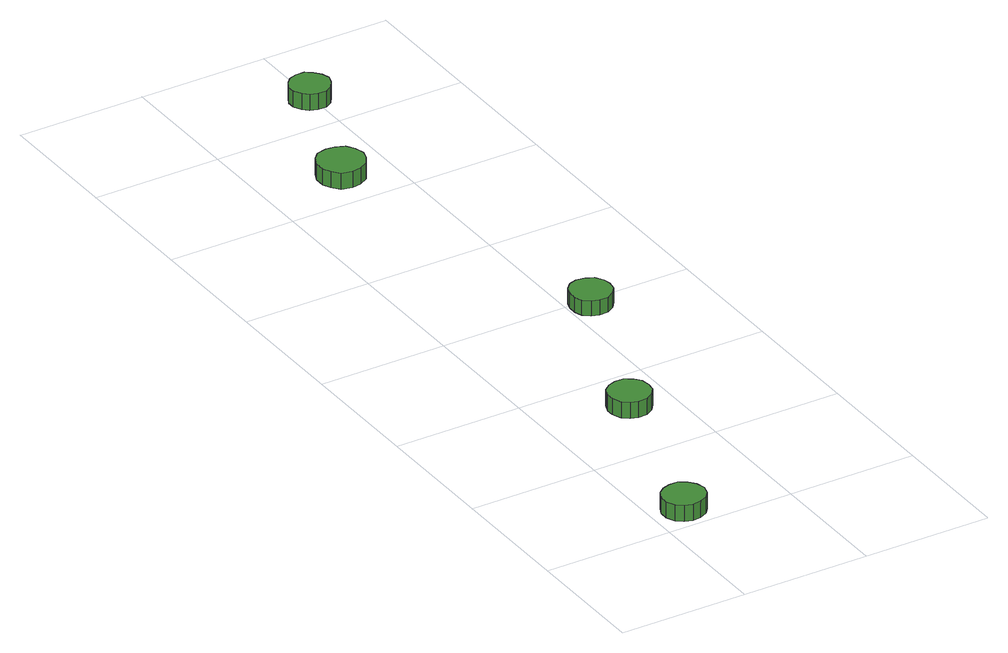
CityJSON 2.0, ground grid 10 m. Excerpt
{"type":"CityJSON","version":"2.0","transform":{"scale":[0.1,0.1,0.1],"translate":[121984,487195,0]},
"CityObjects":{
"tree1":{"type":"SolitaryVegetationObject","attributes":{"function":"something"},"geometry":[{"type":"MultiSurface","lod":"1","boundaries":[[[0,1,2,3,4,5,6,7,8,9,10,11,12,13,14]],[[15,16,17,18,19,20,21,22,23,24,25,26,27,28,29]],[[0,29,28,1]],[[1,28,27,2]],[[2,27,26,3]],[[3,26,25,4]],[[4,25,24,5]],[[5,24,23,6]],[[6,23,22,7]],[[7,22,21,8]],[[8,21,20,9]],[[9,20,19,10]],[[10,19,18,11]],[[11,18,17,12]],[[12,17,16,13]],[[13,16,15,14]],[[14,15,29,0]]]}]},
"tree2":{"type":"SolitaryVegetationObject","attributes":{"function":"something"},"geometry":[{"type":"MultiSurface","lod":"1","boundaries":[[[30,31,32,33,34,35,36,37,38,39,40,41,42,43,44]],[[45,46,47,48,49,50,51,52,53,54,55,56,57,58,59]],[[30,59,58,31]],[[31,58,57,32]],[[32,57,56,33]],[[33,56,55,34]],[[34,55,54,35]],[[35,54,53,36]],[[36,53,52,37]],[[37,52,51,38]],[[38,51,50,39]],[[39,50,49,40]],[[40,49,48,41]],[[41,48,47,42]],[[42,47,46,43]],[[43,46,45,44]],[[44,45,59,30]]]}]},
"tree3":{"type":"SolitaryVegetationObject","attributes":{"function":"something"},"geometry":[{"type":"MultiSurface","lod":"1","boundaries":[[[60,61,62,63,64,65,66,67,68,69,70,71,72,73,74]],[[75,76,77,78,79,80,81,82,83,84,85,86,87,88,89]],[[60,89,88,61]],[[61,88,87,62]],[[62,87,86,63]],[[63,86,85,64]],[[64,85,84,65]],[[65,84,83,66]],[[66,83,82,67]],[[67,82,81,68]],[[68,81,80,69]],[[69,80,79,70]],[[70,79,78,71]],[[71,78,77,72]],[[72,77,76,73]],[[73,76,75,74]],[[74,75,89,60]]]}]},
"tree4":{"type":"SolitaryVegetationObject","attributes":{"function":"something"},"geometry":[{"type":"MultiSurface","lod":"1","boundaries":[[[90,91,92,93,94,95,96,97,98,99,100,101,102,103,104]],[[105,106,107,108,109,110,111,112,113,114,115,116,117,118,119]],[[90,119,118,91]],[[91,118,117,92]],[[92,117,116,93]],[[93,116,115,94]],[[94,115,114,95]],[[95,114,113,96]],[[96,113,112,97]],[[97,112,111,98]],[[98,111,110,99]],[[99,110,109,100]],[[100,109,108,101]],[[101,108,107,102]],[[102,107,106,103]],[[103,106,105,104]],[[104,105,119,90]]]}]},
"tree5":{"type":"SolitaryVegetationObject","attributes":{"function":"something"},"geometry":[{"type":"MultiSurface","lod":"1","boundaries":[[[120,121,122,123,124,125,126,127,128,129,130,131,132,133,134]],[[135,136,137,138,139,140,141,142,143,144,145,146,147,148,149]],[[120,149,148,121]],[[121,148,147,122]],[[122,147,146,123]],[[123,146,145,124]],[[124,145,144,125]],[[125,144,143,126]],[[126,143,142,127]],[[127,142,141,128]],[[128,141,140,129]],[[129,140,139,130]],[[130,139,138,131]],[[131,138,137,132]],[[132,137,136,133]],[[133,136,135,134]],[[134,135,149,120]]]}]}
},
"vertices":[
[42,21,14],[40,28,14],[36,33,14],[30,37,14],[23,37,14],[17,35,14],[12,31,14],[9,25,14],[9,18,14],[12,11,14],[17,7,14],[23,5,14],[30,6,14],[36,9,14],[40,14,14],[40,14,1],[36,9,1],[30,6,1],[23,5,1],[17,7,1],[12,11,1],[9,18,1],[9,25,1],[12,31,1],[17,35,1],[23,37,1],[30,37,1],[36,33,1],[40,28,1],[42,21,1],
[83,161,14],[82,168,14],[78,173,14],[72,177,14],[65,177,14],[59,175,14],[54,171,14],[51,164,14],[51,158,14],[54,151,14],[59,147,14],[65,145,14],[72,145,14],[78,149,14],[82,154,14],[82,154,1],[78,149,1],[72,145,1],[65,145,1],[59,147,1],[54,151,1],[51,158,1],[51,164,1],[54,171,1],[59,175,1],[65,177,1],[72,177,1],[78,173,1],[82,168,1],[83,161,1],
[130,289,17],[129,295,17],[125,301,17],[119,304,17],[112,305,17],[106,303,17],[101,298,17],[99,292,17],[99,285,17],[101,279,17],[106,275,17],[112,273,17],[119,273,17],[125,277,17],[129,282,17],[129,282,5],[125,277,5],[119,273,5],[112,273,5],[106,275,5],[101,279,5],[99,285,5],[99,292,5],[101,298,5],[106,303,5],[112,305,5],[119,304,5],[125,301,5],[129,295,5],[130,289,5],
[75,527,20],[73,535,20],[69,541,20],[62,544,20],[55,545,20],[47,543,20],[42,538,20],[39,531,20],[39,523,20],[42,517,20],[47,511,20],[55,509,20],[62,510,20],[69,514,20],[73,520,20],[73,520,7],[69,514,7],[62,510,7],[55,509,7],[47,511,7],[42,517,7],[39,523,7],[39,531,7],[42,538,7],[47,543,7],[55,545,7],[62,544,7],[69,541,7],[73,535,7],[75,527,7],
[114,636,14],[112,642,14],[108,647,14],[103,651,14],[96,651,14],[90,649,14],[86,645,14],[83,639,14],[83,633,14],[86,627,14],[90,623,14],[96,621,14],[103,621,14],[108,624,14],[112,630,14],[112,630,1],[108,624,1],[103,621,1],[96,621,1],[90,623,1],[86,627,1],[83,633,1],[83,639,1],[86,645,1],[90,649,1],[96,651,1],[103,651,1],[108,647,1],[112,642,1],[114,636,1]
]}
